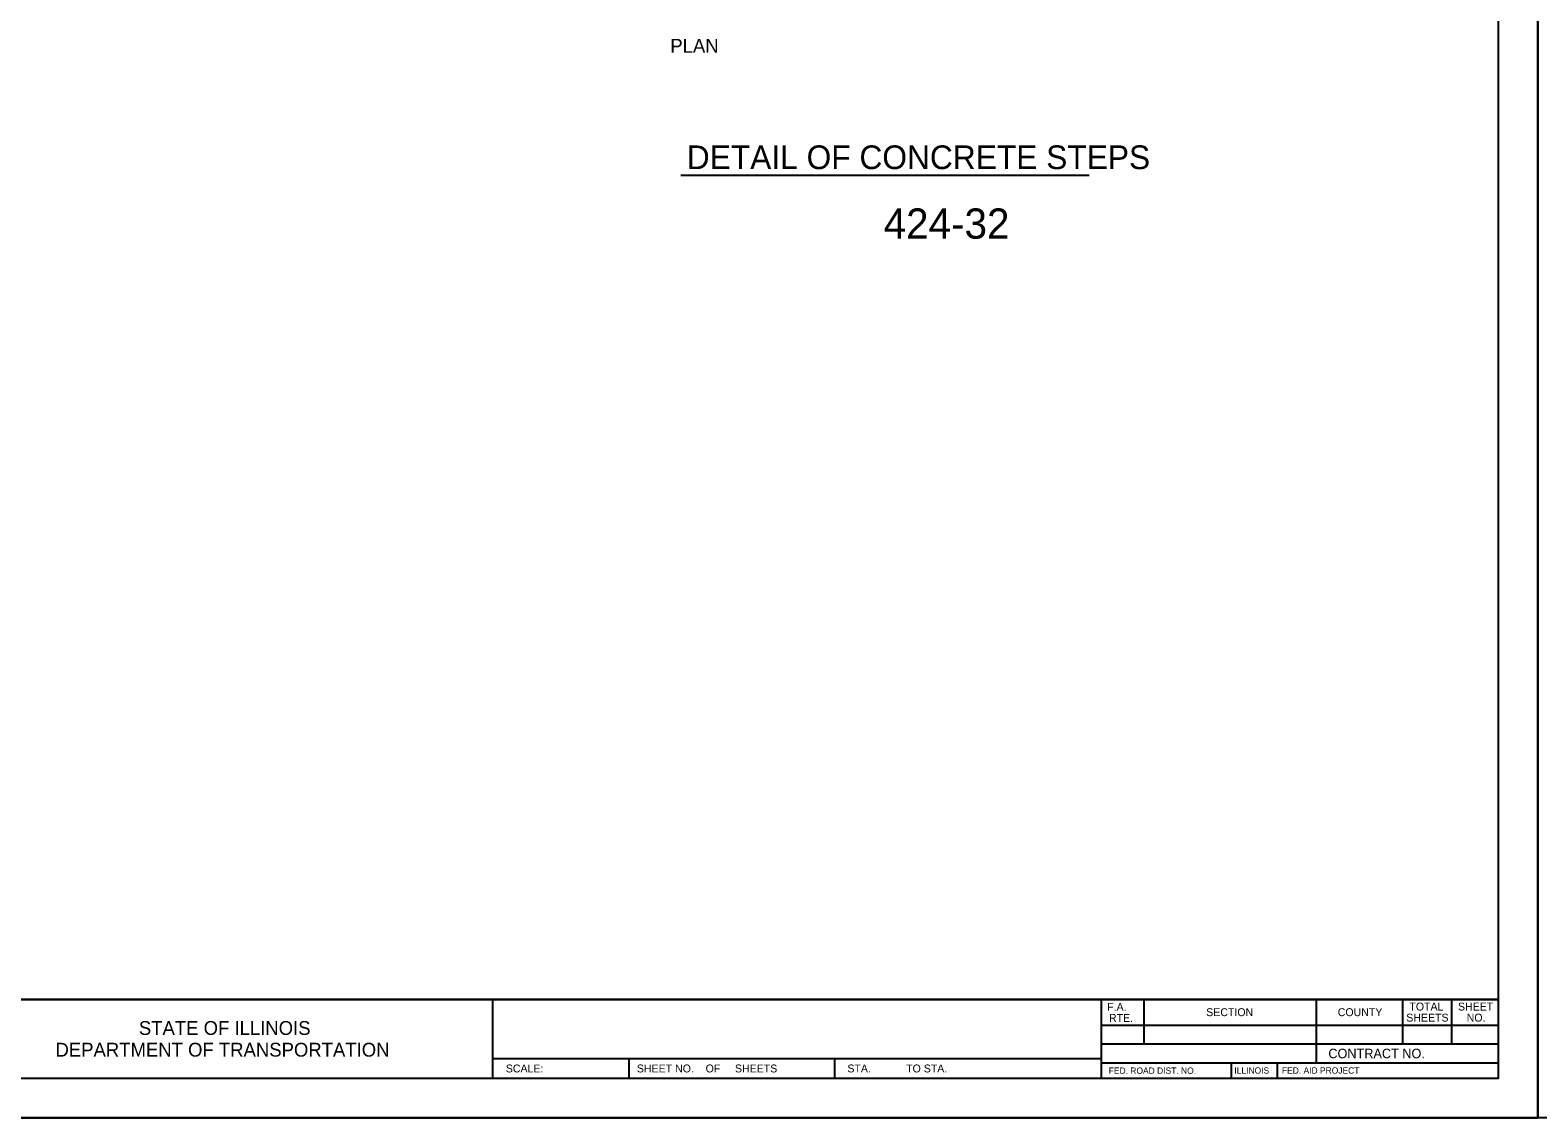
# Model space of a CAD drawing. Extents: x 1875357 to 1890680, y 2257528 to 2269761.
# Drawn here: x 1881204 to 1882157, y 2257796 to 2258485 of the extents above; entities that cross this region are included whole.
import ezdxf

# ---------------------------------------------------------------- set-up
doc = ezdxf.new("R2010")
doc.units = 0
for name, color, linetype in [('Design_PR_Roadway Notes', 7, 'Continuous'), ('Level 1', 7, 'Continuous'), ('Level 24', 7, 'Continuous'), ('Sheets_50 Reference Boundary', 7, 'Continuous'), ('Sheets_General Details', 7, 'Continuous'), ('Sheets_Printer Plotting Border', 7, 'Continuous')]:
    doc.layers.add(name, color=color, linetype=linetype)

msp = doc.modelspace()

# ---------------------------------------------------------------- linework, layer by layer
at = {"layer": 'Level 24'}
msp.add_line((1881615.29, 2258393.02), (1881873.54, 2258393.02), dxfattribs=at)
at = {"layer": 'Sheets_50 Reference Boundary'}
msp.add_lwpolyline([(1880557.4, 2258871.38), (1882132.4, 2258871.38), (1882132.4, 2257871.39), (1880557.4, 2257871.39)], close=True, dxfattribs=at)
at = {"layer": 'Sheets_General Details'}
for p, q in [((1882157.4, 2257796.39), (1882157.4, 2258896.39)), ((1882157.4, 2258896.39), (1882157.4, 2257796.39)), ((1880557.4, 2257871.39), (1882132.4, 2257871.39)), ((1881496.12, 2257871.39), (1881496.12, 2257821.39)), ((1881881.12, 2257871.39), (1881881.12, 2257821.39)), ((1881908.12, 2257871.39), (1881908.12, 2257843.13)), ((1882017.12, 2257871.39), (1882017.12, 2257831.13)), ((1882071.73, 2257871.39), (1882071.73, 2257843.13)), ((1882102.77, 2257871.39), (1882102.77, 2257843.13)), ((1881881.12, 2257855.13), (1882132.4, 2257855.13)), ((1881881.12, 2257843.13), (1882132.4, 2257843.13)), ((1881496.12, 2257833.89), (1881881.12, 2257833.89)), ((1881582.4, 2257833.89), (1881582.4, 2257821.39)), ((1881712.4, 2257833.89), (1881712.4, 2257821.39)), ((1881881.12, 2257831.13), (1882132.4, 2257831.13)), ((1881963.48, 2257831.13), (1881963.48, 2257821.39)), ((1881992.48, 2257831.13), (1881992.48, 2257821.39)), ((1882157.4, 2257796.39), (1880457.4, 2257796.39)), ((1883857.4, 2257796.39), (1882157.4, 2257796.39))]:
    msp.add_line(p, q, dxfattribs=at)
msp.add_lwpolyline([(1880557.4, 2258871.39), (1882132.4, 2258871.39), (1882132.4, 2257821.39), (1880557.4, 2257821.39)], close=True, dxfattribs=at)
at = {"layer": 'Sheets_Printer Plotting Border'}
msp.add_lwpolyline([(1880457.4, 2257796.39), (1882157.4, 2257796.39), (1882157.4, 2258896.39), (1880457.4, 2258896.39)], close=True, dxfattribs=at)

# ---------------------------------------------------------------- texts
at = {"layer": 'Design_PR_Roadway Notes'}
msp.add_text('PLAN', height=8.75, dxfattribs=at).set_placement((1881608.63, 2258470.45))
at = {"layer": 'Level 1'}
msp.add_text('424-32', height=19.13, dxfattribs=at).set_placement((1881743.54, 2258352.76))
at = {"layer": 'Level 24'}
msp.add_text('DETAIL OF CONCRETE STEPS', height=15, dxfattribs=at).set_placement((1881619.05, 2258396.78))
at = {"layer": 'Sheets_General Details'}
for s, height, p in [('F.A. ', 5, (1881884.98, 2257864.14)), ('RTE.', 5, (1881886.13, 2257857.14)), ('SECTION', 4.999, (1881947.63, 2257860.76)), ('COUNTY', 4.999, (1882030.85, 2257860.76)), ('SHEETS', 4.999, (1882074.18, 2257857.32)), ('TOTAL', 4.999, (1882076.15, 2257864.32)), ('SHEET', 4.999, (1882106.88, 2257864.32)), ('NO.', 4.999, (1882112.39, 2257857.32)), ('STATE OF ILLINOIS', 8.7501, (1881272.47, 2257848.89)), ('DEPARTMENT OF TRANSPORTATION', 8.7501, (1881219.73, 2257835.14)), ('CONTRACT NO.      ', 6, (1882024.89, 2257834.13)), ('SCALE:          ', 5, (1881504.58, 2257825.14)), ('SHEET NO.    OF     SHEETS', 5, (1881587.5, 2257825.14)), ('STA.            TO STA.            ', 5, (1881720.65, 2257825.14)), ('FED. ROAD DIST. NO.  ', 4, (1881885.95, 2257824.26)), ('ILLINOIS', 4, (1881965.44, 2257824.36)), ('FED. AID PROJECT', 4, (1881995.52, 2257824.36))]:
    msp.add_text(s, height=height, dxfattribs=at).set_placement(p)

doc.saveas('drawing.dxf')
